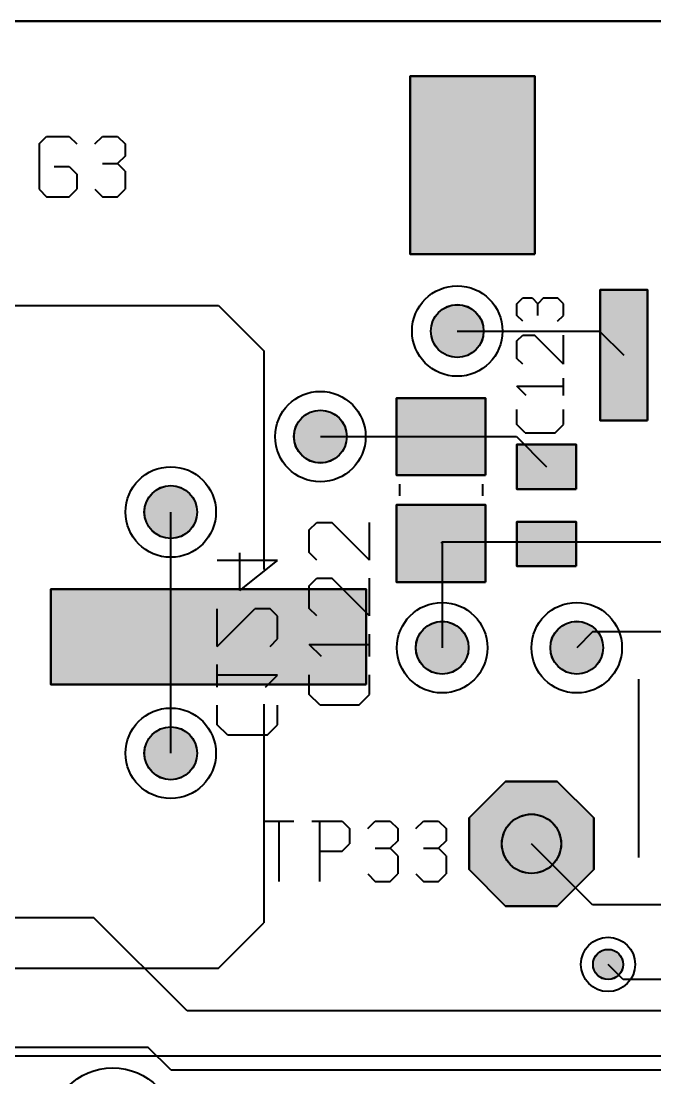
# Model space of a CAD drawing. Header units: millimetres. Extents: x 2 to 69.5, y 2.4 to 50.4.
# Drawn here: x 25.32 to 36, y 32.64 to 50.44 of the extents above; entities that cross this region are included whole.
import ezdxf

# ---------------------------------------------------------------- set-up
doc = ezdxf.new("R2010")
doc.units = ezdxf.units.MM
for name, color, linetype in [('bottom_copper', 7, 'Continuous'), ('bottom_silk', 7, 'Continuous'), ('drill_plated', 7, 'Continuous'), ('outline', 7, 'Continuous'), ('top_copper', 7, 'Continuous'), ('top_silk', 7, 'Continuous')]:
    doc.layers.add(name, color=color, linetype=linetype)

msp = doc.modelspace()

# ---------------------------------------------------------------- hatches: boundary and pattern name
at = {"layer": 'bottom_copper', "lineweight": 40}
for points in [[(33.107, 45.135), (33.082, 45.052), (33.041, 44.975), (32.985, 44.908), (32.918, 44.853), (32.841, 44.811), (32.758, 44.786), (32.671, 44.778), (32.584, 44.786), (32.501, 44.811), (32.424, 44.853), (32.357, 44.908), (32.301, 44.975), (32.26, 45.052), (32.235, 45.135), (32.227, 45.222), (32.235, 45.309), (32.26, 45.392), (32.301, 45.469), (32.357, 45.536), (32.424, 45.592), (32.501, 45.633), (32.584, 45.658), (32.671, 45.667), (32.758, 45.658), (32.841, 45.633), (32.918, 45.592), (32.985, 45.536), (33.041, 45.469), (33.082, 45.392), (33.107, 45.309), (33.115, 45.222), (33.107, 45.135)], [(30.801, 43.357), (30.776, 43.274), (30.735, 43.197), (30.679, 43.13), (30.612, 43.075), (30.535, 43.033), (30.452, 43.008), (30.365, 43), (30.278, 43.008), (30.195, 43.033), (30.118, 43.075), (30.051, 43.13), (29.995, 43.197), (29.954, 43.274), (29.929, 43.357), (29.921, 43.444), (29.929, 43.531), (29.954, 43.614), (29.995, 43.691), (30.051, 43.758), (30.118, 43.814), (30.195, 43.855), (30.278, 43.88), (30.365, 43.889), (30.452, 43.88), (30.535, 43.855), (30.612, 43.814), (30.679, 43.758), (30.735, 43.691), (30.776, 43.614), (30.801, 43.531), (30.809, 43.444), (30.801, 43.357)], [(28.281, 42.087), (28.256, 42.004), (28.215, 41.927), (28.159, 41.86), (28.092, 41.804), (28.015, 41.763), (27.932, 41.738), (27.845, 41.729), (27.758, 41.738), (27.675, 41.763), (27.598, 41.804), (27.531, 41.86), (27.475, 41.927), (27.434, 42.004), (27.409, 42.087), (27.401, 42.174), (27.409, 42.261), (27.434, 42.344), (27.475, 42.421), (27.531, 42.488), (27.598, 42.543), (27.675, 42.585), (27.758, 42.61), (27.845, 42.618), (27.932, 42.61), (28.015, 42.585), (28.092, 42.543), (28.159, 42.488), (28.215, 42.421), (28.256, 42.344), (28.281, 42.261), (28.29, 42.174), (28.281, 42.087)], [(31.136, 39.269), (25.828, 39.269), (25.828, 40.877), (31.136, 40.877), (31.136, 39.269)], [(32.853, 39.801), (32.828, 39.718), (32.787, 39.641), (32.731, 39.574), (32.664, 39.519), (32.587, 39.477), (32.504, 39.452), (32.417, 39.444), (32.33, 39.452), (32.247, 39.477), (32.17, 39.519), (32.103, 39.574), (32.047, 39.641), (32.006, 39.718), (31.981, 39.801), (31.973, 39.888), (31.981, 39.975), (32.006, 40.058), (32.047, 40.135), (32.103, 40.202), (32.17, 40.258), (32.247, 40.299), (32.33, 40.324), (32.417, 40.333), (32.504, 40.324), (32.587, 40.299), (32.664, 40.258), (32.731, 40.202), (32.787, 40.135), (32.828, 40.058), (32.853, 39.975), (32.861, 39.888), (32.853, 39.801)], [(35.119, 39.801), (35.094, 39.718), (35.053, 39.641), (34.997, 39.574), (34.93, 39.519), (34.853, 39.477), (34.77, 39.452), (34.683, 39.444), (34.596, 39.452), (34.513, 39.477), (34.436, 39.519), (34.369, 39.574), (34.313, 39.641), (34.272, 39.718), (34.247, 39.801), (34.239, 39.888), (34.247, 39.975), (34.272, 40.058), (34.313, 40.135), (34.369, 40.202), (34.436, 40.258), (34.513, 40.299), (34.596, 40.324), (34.683, 40.333), (34.77, 40.324), (34.853, 40.299), (34.93, 40.258), (34.997, 40.202), (35.053, 40.135), (35.094, 40.058), (35.119, 39.975), (35.127, 39.888), (35.119, 39.801)], [(28.281, 38.023), (28.256, 37.94), (28.215, 37.863), (28.159, 37.796), (28.092, 37.74), (28.015, 37.699), (27.932, 37.674), (27.845, 37.665), (27.758, 37.674), (27.675, 37.699), (27.598, 37.74), (27.531, 37.796), (27.475, 37.863), (27.434, 37.94), (27.409, 38.023), (27.401, 38.11), (27.409, 38.197), (27.434, 38.28), (27.475, 38.357), (27.531, 38.424), (27.598, 38.479), (27.675, 38.521), (27.758, 38.546), (27.845, 38.554), (27.932, 38.546), (28.015, 38.521), (28.092, 38.479), (28.159, 38.424), (28.215, 38.357), (28.256, 38.28), (28.281, 38.197), (28.29, 38.11), (28.281, 38.023)], [(34.971, 36.151), (34.356, 35.536), (33.486, 35.536), (32.871, 36.151), (32.871, 37.021), (33.486, 37.636), (34.356, 37.636), (34.971, 37.021), (34.971, 36.151)], [(34.411, 36.488), (34.383, 36.395), (34.337, 36.308), (34.275, 36.232), (34.199, 36.17), (34.112, 36.124), (34.019, 36.096), (33.921, 36.086), (33.823, 36.096), (33.73, 36.124), (33.643, 36.17), (33.567, 36.232), (33.505, 36.308), (33.459, 36.395), (33.431, 36.488), (33.421, 36.586), (33.431, 36.683), (33.459, 36.777), (33.505, 36.864), (33.567, 36.939), (33.643, 37.002), (33.73, 37.048), (33.823, 37.076), (33.921, 37.086), (34.019, 37.076), (34.112, 37.048), (34.199, 37.002), (34.275, 36.939), (34.337, 36.864), (34.383, 36.777), (34.411, 36.683), (34.421, 36.586), (34.411, 36.488)], [(35.46, 34.505), (35.446, 34.457), (35.422, 34.413), (35.391, 34.374), (35.352, 34.343), (35.308, 34.319), (35.261, 34.305), (35.211, 34.3), (35.161, 34.305), (35.114, 34.319), (35.07, 34.343), (35.031, 34.374), (35, 34.413), (34.976, 34.457), (34.962, 34.505), (34.957, 34.554), (34.962, 34.604), (34.976, 34.651), (35, 34.695), (35.031, 34.734), (35.07, 34.765), (35.114, 34.789), (35.161, 34.803), (35.211, 34.808), (35.261, 34.803), (35.308, 34.789), (35.352, 34.765), (35.391, 34.734), (35.422, 34.695), (35.446, 34.651), (35.46, 34.604), (35.465, 34.554), (35.46, 34.505)]]:
    msp.add_hatch(color=7, dxfattribs=at).paths.add_polyline_path(points, flags=0)
at = {"layer": 'drill_plated', "lineweight": 40}
for points in [[(33.107, 45.135), (33.082, 45.052), (33.041, 44.975), (32.985, 44.908), (32.918, 44.853), (32.841, 44.811), (32.758, 44.786), (32.671, 44.778), (32.584, 44.786), (32.501, 44.811), (32.424, 44.853), (32.357, 44.908), (32.301, 44.975), (32.26, 45.052), (32.235, 45.135), (32.227, 45.222), (32.235, 45.309), (32.26, 45.392), (32.301, 45.469), (32.357, 45.536), (32.424, 45.592), (32.501, 45.633), (32.584, 45.658), (32.671, 45.667), (32.758, 45.658), (32.841, 45.633), (32.918, 45.592), (32.985, 45.536), (33.041, 45.469), (33.082, 45.392), (33.107, 45.309), (33.115, 45.222), (33.107, 45.135)], [(30.801, 43.357), (30.776, 43.274), (30.735, 43.197), (30.679, 43.13), (30.612, 43.075), (30.535, 43.033), (30.452, 43.008), (30.365, 43), (30.278, 43.008), (30.195, 43.033), (30.118, 43.075), (30.051, 43.13), (29.995, 43.197), (29.954, 43.274), (29.929, 43.357), (29.921, 43.444), (29.929, 43.531), (29.954, 43.614), (29.995, 43.691), (30.051, 43.758), (30.118, 43.814), (30.195, 43.855), (30.278, 43.88), (30.365, 43.889), (30.452, 43.88), (30.535, 43.855), (30.612, 43.814), (30.679, 43.758), (30.735, 43.691), (30.776, 43.614), (30.801, 43.531), (30.809, 43.444), (30.801, 43.357)], [(28.281, 42.087), (28.256, 42.004), (28.215, 41.927), (28.159, 41.86), (28.092, 41.804), (28.015, 41.763), (27.932, 41.738), (27.845, 41.729), (27.758, 41.738), (27.675, 41.763), (27.598, 41.804), (27.531, 41.86), (27.475, 41.927), (27.434, 42.004), (27.409, 42.087), (27.401, 42.174), (27.409, 42.261), (27.434, 42.344), (27.475, 42.421), (27.531, 42.488), (27.598, 42.543), (27.675, 42.585), (27.758, 42.61), (27.845, 42.618), (27.932, 42.61), (28.015, 42.585), (28.092, 42.543), (28.159, 42.488), (28.215, 42.421), (28.256, 42.344), (28.281, 42.261), (28.29, 42.174), (28.281, 42.087)], [(32.853, 39.801), (32.828, 39.718), (32.787, 39.641), (32.731, 39.574), (32.664, 39.519), (32.587, 39.477), (32.504, 39.452), (32.417, 39.444), (32.33, 39.452), (32.247, 39.477), (32.17, 39.519), (32.103, 39.574), (32.047, 39.641), (32.006, 39.718), (31.981, 39.801), (31.973, 39.888), (31.981, 39.975), (32.006, 40.058), (32.047, 40.135), (32.103, 40.202), (32.17, 40.258), (32.247, 40.299), (32.33, 40.324), (32.417, 40.333), (32.504, 40.324), (32.587, 40.299), (32.664, 40.258), (32.731, 40.202), (32.787, 40.135), (32.828, 40.058), (32.853, 39.975), (32.861, 39.888), (32.853, 39.801)], [(35.119, 39.801), (35.094, 39.718), (35.053, 39.641), (34.997, 39.574), (34.93, 39.519), (34.853, 39.477), (34.77, 39.452), (34.683, 39.444), (34.596, 39.452), (34.513, 39.477), (34.436, 39.519), (34.369, 39.574), (34.313, 39.641), (34.272, 39.718), (34.247, 39.801), (34.239, 39.888), (34.247, 39.975), (34.272, 40.058), (34.313, 40.135), (34.369, 40.202), (34.436, 40.258), (34.513, 40.299), (34.596, 40.324), (34.683, 40.333), (34.77, 40.324), (34.853, 40.299), (34.93, 40.258), (34.997, 40.202), (35.053, 40.135), (35.094, 40.058), (35.119, 39.975), (35.127, 39.888), (35.119, 39.801)], [(28.281, 38.023), (28.256, 37.94), (28.215, 37.863), (28.159, 37.796), (28.092, 37.74), (28.015, 37.699), (27.932, 37.674), (27.845, 37.665), (27.758, 37.674), (27.675, 37.699), (27.598, 37.74), (27.531, 37.796), (27.475, 37.863), (27.434, 37.94), (27.409, 38.023), (27.401, 38.11), (27.409, 38.197), (27.434, 38.28), (27.475, 38.357), (27.531, 38.424), (27.598, 38.479), (27.675, 38.521), (27.758, 38.546), (27.845, 38.554), (27.932, 38.546), (28.015, 38.521), (28.092, 38.479), (28.159, 38.424), (28.215, 38.357), (28.256, 38.28), (28.281, 38.197), (28.29, 38.11), (28.281, 38.023)], [(34.411, 36.488), (34.383, 36.395), (34.337, 36.308), (34.275, 36.232), (34.199, 36.17), (34.112, 36.124), (34.019, 36.096), (33.921, 36.086), (33.823, 36.096), (33.73, 36.124), (33.643, 36.17), (33.567, 36.232), (33.505, 36.308), (33.459, 36.395), (33.431, 36.488), (33.421, 36.586), (33.431, 36.683), (33.459, 36.777), (33.505, 36.864), (33.567, 36.939), (33.643, 37.002), (33.73, 37.048), (33.823, 37.076), (33.921, 37.086), (34.019, 37.076), (34.112, 37.048), (34.199, 37.002), (34.275, 36.939), (34.337, 36.864), (34.383, 36.777), (34.411, 36.683), (34.421, 36.586), (34.411, 36.488)], [(35.46, 34.505), (35.446, 34.457), (35.422, 34.413), (35.391, 34.374), (35.352, 34.343), (35.308, 34.319), (35.261, 34.305), (35.211, 34.3), (35.161, 34.305), (35.114, 34.319), (35.07, 34.343), (35.031, 34.374), (35, 34.413), (34.976, 34.457), (34.962, 34.505), (34.957, 34.554), (34.962, 34.604), (34.976, 34.651), (35, 34.695), (35.031, 34.734), (35.07, 34.765), (35.114, 34.789), (35.161, 34.803), (35.211, 34.808), (35.261, 34.803), (35.308, 34.789), (35.352, 34.765), (35.391, 34.734), (35.422, 34.695), (35.446, 34.651), (35.46, 34.604), (35.465, 34.554), (35.46, 34.505)]]:
    msp.add_hatch(color=7, dxfattribs=at).paths.add_polyline_path(points, flags=0)
at = {"layer": 'top_copper', "lineweight": 40}
for points in [[(33.975, 46.516), (31.875, 46.516), (31.875, 49.516), (33.975, 49.516), (33.975, 46.516)], [(35.875, 43.716), (35.075, 43.716), (35.075, 45.916), (35.875, 45.916), (35.875, 43.716)], [(33.107, 45.135), (33.082, 45.052), (33.041, 44.975), (32.985, 44.908), (32.918, 44.853), (32.841, 44.811), (32.758, 44.786), (32.671, 44.778), (32.584, 44.786), (32.501, 44.811), (32.424, 44.853), (32.357, 44.908), (32.301, 44.975), (32.26, 45.052), (32.235, 45.135), (32.227, 45.222), (32.235, 45.309), (32.26, 45.392), (32.301, 45.469), (32.357, 45.536), (32.424, 45.592), (32.501, 45.633), (32.584, 45.658), (32.671, 45.667), (32.758, 45.658), (32.841, 45.633), (32.918, 45.592), (32.985, 45.536), (33.041, 45.469), (33.082, 45.392), (33.107, 45.309), (33.115, 45.222), (33.107, 45.135)], [(33.147, 42.794), (31.647, 42.794), (31.647, 44.094), (33.147, 44.094), (33.147, 42.794)], [(30.801, 43.357), (30.776, 43.274), (30.735, 43.197), (30.679, 43.13), (30.612, 43.075), (30.535, 43.033), (30.452, 43.008), (30.365, 43), (30.278, 43.008), (30.195, 43.033), (30.118, 43.075), (30.051, 43.13), (29.995, 43.197), (29.954, 43.274), (29.929, 43.357), (29.921, 43.444), (29.929, 43.531), (29.954, 43.614), (29.995, 43.691), (30.051, 43.758), (30.118, 43.814), (30.195, 43.855), (30.278, 43.88), (30.365, 43.889), (30.452, 43.88), (30.535, 43.855), (30.612, 43.814), (30.679, 43.758), (30.735, 43.691), (30.776, 43.614), (30.801, 43.531), (30.809, 43.444), (30.801, 43.357)], [(34.675, 42.561), (33.675, 42.561), (33.675, 43.311), (34.675, 43.311), (34.675, 42.561)], [(28.281, 42.087), (28.256, 42.004), (28.215, 41.927), (28.159, 41.86), (28.092, 41.804), (28.015, 41.763), (27.932, 41.738), (27.845, 41.729), (27.758, 41.738), (27.675, 41.763), (27.598, 41.804), (27.531, 41.86), (27.475, 41.927), (27.434, 42.004), (27.409, 42.087), (27.401, 42.174), (27.409, 42.261), (27.434, 42.344), (27.475, 42.421), (27.531, 42.488), (27.598, 42.543), (27.675, 42.585), (27.758, 42.61), (27.845, 42.618), (27.932, 42.61), (28.015, 42.585), (28.092, 42.543), (28.159, 42.488), (28.215, 42.421), (28.256, 42.344), (28.281, 42.261), (28.29, 42.174), (28.281, 42.087)], [(33.147, 40.994), (31.647, 40.994), (31.647, 42.294), (33.147, 42.294), (33.147, 40.994)], [(34.675, 41.261), (33.675, 41.261), (33.675, 42.011), (34.675, 42.011), (34.675, 41.261)], [(32.853, 39.801), (32.828, 39.718), (32.787, 39.641), (32.731, 39.574), (32.664, 39.519), (32.587, 39.477), (32.504, 39.452), (32.417, 39.444), (32.33, 39.452), (32.247, 39.477), (32.17, 39.519), (32.103, 39.574), (32.047, 39.641), (32.006, 39.718), (31.981, 39.801), (31.973, 39.888), (31.981, 39.975), (32.006, 40.058), (32.047, 40.135), (32.103, 40.202), (32.17, 40.258), (32.247, 40.299), (32.33, 40.324), (32.417, 40.333), (32.504, 40.324), (32.587, 40.299), (32.664, 40.258), (32.731, 40.202), (32.787, 40.135), (32.828, 40.058), (32.853, 39.975), (32.861, 39.888), (32.853, 39.801)], [(35.119, 39.801), (35.094, 39.718), (35.053, 39.641), (34.997, 39.574), (34.93, 39.519), (34.853, 39.477), (34.77, 39.452), (34.683, 39.444), (34.596, 39.452), (34.513, 39.477), (34.436, 39.519), (34.369, 39.574), (34.313, 39.641), (34.272, 39.718), (34.247, 39.801), (34.239, 39.888), (34.247, 39.975), (34.272, 40.058), (34.313, 40.135), (34.369, 40.202), (34.436, 40.258), (34.513, 40.299), (34.596, 40.324), (34.683, 40.333), (34.77, 40.324), (34.853, 40.299), (34.93, 40.258), (34.997, 40.202), (35.053, 40.135), (35.094, 40.058), (35.119, 39.975), (35.127, 39.888), (35.119, 39.801)], [(28.281, 38.023), (28.256, 37.94), (28.215, 37.863), (28.159, 37.796), (28.092, 37.74), (28.015, 37.699), (27.932, 37.674), (27.845, 37.665), (27.758, 37.674), (27.675, 37.699), (27.598, 37.74), (27.531, 37.796), (27.475, 37.863), (27.434, 37.94), (27.409, 38.023), (27.401, 38.11), (27.409, 38.197), (27.434, 38.28), (27.475, 38.357), (27.531, 38.424), (27.598, 38.479), (27.675, 38.521), (27.758, 38.546), (27.845, 38.554), (27.932, 38.546), (28.015, 38.521), (28.092, 38.479), (28.159, 38.424), (28.215, 38.357), (28.256, 38.28), (28.281, 38.197), (28.29, 38.11), (28.281, 38.023)], [(34.971, 36.151), (34.356, 35.536), (33.486, 35.536), (32.871, 36.151), (32.871, 37.021), (33.486, 37.636), (34.356, 37.636), (34.971, 37.021), (34.971, 36.151)], [(34.411, 36.488), (34.383, 36.395), (34.337, 36.308), (34.275, 36.232), (34.199, 36.17), (34.112, 36.124), (34.019, 36.096), (33.921, 36.086), (33.823, 36.096), (33.73, 36.124), (33.643, 36.17), (33.567, 36.232), (33.505, 36.308), (33.459, 36.395), (33.431, 36.488), (33.421, 36.586), (33.431, 36.683), (33.459, 36.777), (33.505, 36.864), (33.567, 36.939), (33.643, 37.002), (33.73, 37.048), (33.823, 37.076), (33.921, 37.086), (34.019, 37.076), (34.112, 37.048), (34.199, 37.002), (34.275, 36.939), (34.337, 36.864), (34.383, 36.777), (34.411, 36.683), (34.421, 36.586), (34.411, 36.488)], [(35.46, 34.505), (35.446, 34.457), (35.422, 34.413), (35.391, 34.374), (35.352, 34.343), (35.308, 34.319), (35.261, 34.305), (35.211, 34.3), (35.161, 34.305), (35.114, 34.319), (35.07, 34.343), (35.031, 34.374), (35, 34.413), (34.976, 34.457), (34.962, 34.505), (34.957, 34.554), (34.962, 34.604), (34.976, 34.651), (35, 34.695), (35.031, 34.734), (35.07, 34.765), (35.114, 34.789), (35.161, 34.803), (35.211, 34.808), (35.261, 34.803), (35.308, 34.789), (35.352, 34.765), (35.391, 34.734), (35.422, 34.695), (35.446, 34.651), (35.46, 34.604), (35.465, 34.554), (35.46, 34.505)]]:
    msp.add_hatch(color=7, dxfattribs=at).paths.add_polyline_path(points, flags=0)

# ---------------------------------------------------------------- linework, layer by layer
at = {"layer": 'bottom_copper', "color": 7, "lineweight": 40}
for p, q in [((27.845, 38.11), (27.845, 42.174)), ((25.828, 40.877), (25.828, 39.269)), ((31.136, 40.877), (25.828, 40.877)), ((31.136, 39.269), (31.136, 40.877)), ((25.828, 39.269), (31.136, 39.269)), ((33.486, 37.636), (32.871, 37.021)), ((34.356, 37.636), (33.486, 37.636)), ((34.971, 37.021), (34.356, 37.636)), ((32.871, 37.021), (32.871, 36.151)), ((34.971, 36.151), (34.971, 37.021)), ((32.871, 36.151), (33.486, 35.536)), ((34.356, 35.536), (34.971, 36.151)), ((33.486, 35.536), (34.356, 35.536))]:
    msp.add_line(p, q, dxfattribs=at)
for points in [[(33.107, 45.135), (33.082, 45.052), (33.041, 44.975), (32.985, 44.908), (32.918, 44.853), (32.841, 44.811), (32.758, 44.786), (32.671, 44.778), (32.584, 44.786), (32.501, 44.811), (32.424, 44.853), (32.357, 44.908), (32.301, 44.975), (32.26, 45.052), (32.235, 45.135), (32.227, 45.222), (32.235, 45.309), (32.26, 45.392), (32.301, 45.469), (32.357, 45.536), (32.424, 45.592), (32.501, 45.633), (32.584, 45.658), (32.671, 45.667), (32.758, 45.658), (32.841, 45.633), (32.918, 45.592), (32.985, 45.536), (33.041, 45.469), (33.082, 45.392), (33.107, 45.309), (33.115, 45.222), (33.107, 45.135)], [(30.801, 43.357), (30.776, 43.274), (30.735, 43.197), (30.679, 43.13), (30.612, 43.075), (30.535, 43.033), (30.452, 43.008), (30.365, 43), (30.278, 43.008), (30.195, 43.033), (30.118, 43.075), (30.051, 43.13), (29.995, 43.197), (29.954, 43.274), (29.929, 43.357), (29.921, 43.444), (29.929, 43.531), (29.954, 43.614), (29.995, 43.691), (30.051, 43.758), (30.118, 43.814), (30.195, 43.855), (30.278, 43.88), (30.365, 43.889), (30.452, 43.88), (30.535, 43.855), (30.612, 43.814), (30.679, 43.758), (30.735, 43.691), (30.776, 43.614), (30.801, 43.531), (30.809, 43.444), (30.801, 43.357)], [(28.281, 42.087), (28.256, 42.004), (28.215, 41.927), (28.159, 41.86), (28.092, 41.804), (28.015, 41.763), (27.932, 41.738), (27.845, 41.729), (27.758, 41.738), (27.675, 41.763), (27.598, 41.804), (27.531, 41.86), (27.475, 41.927), (27.434, 42.004), (27.409, 42.087), (27.401, 42.174), (27.409, 42.261), (27.434, 42.344), (27.475, 42.421), (27.531, 42.488), (27.598, 42.543), (27.675, 42.585), (27.758, 42.61), (27.845, 42.618), (27.932, 42.61), (28.015, 42.585), (28.092, 42.543), (28.159, 42.488), (28.215, 42.421), (28.256, 42.344), (28.281, 42.261), (28.29, 42.174), (28.281, 42.087)], [(31.136, 39.269), (25.828, 39.269), (25.828, 40.877), (31.136, 40.877), (31.136, 39.269)], [(32.853, 39.801), (32.828, 39.718), (32.787, 39.641), (32.731, 39.574), (32.664, 39.519), (32.587, 39.477), (32.504, 39.452), (32.417, 39.444), (32.33, 39.452), (32.247, 39.477), (32.17, 39.519), (32.103, 39.574), (32.047, 39.641), (32.006, 39.718), (31.981, 39.801), (31.973, 39.888), (31.981, 39.975), (32.006, 40.058), (32.047, 40.135), (32.103, 40.202), (32.17, 40.258), (32.247, 40.299), (32.33, 40.324), (32.417, 40.333), (32.504, 40.324), (32.587, 40.299), (32.664, 40.258), (32.731, 40.202), (32.787, 40.135), (32.828, 40.058), (32.853, 39.975), (32.861, 39.888), (32.853, 39.801)], [(35.119, 39.801), (35.094, 39.718), (35.053, 39.641), (34.997, 39.574), (34.93, 39.519), (34.853, 39.477), (34.77, 39.452), (34.683, 39.444), (34.596, 39.452), (34.513, 39.477), (34.436, 39.519), (34.369, 39.574), (34.313, 39.641), (34.272, 39.718), (34.247, 39.801), (34.239, 39.888), (34.247, 39.975), (34.272, 40.058), (34.313, 40.135), (34.369, 40.202), (34.436, 40.258), (34.513, 40.299), (34.596, 40.324), (34.683, 40.333), (34.77, 40.324), (34.853, 40.299), (34.93, 40.258), (34.997, 40.202), (35.053, 40.135), (35.094, 40.058), (35.119, 39.975), (35.127, 39.888), (35.119, 39.801)], [(28.281, 38.023), (28.256, 37.94), (28.215, 37.863), (28.159, 37.796), (28.092, 37.74), (28.015, 37.699), (27.932, 37.674), (27.845, 37.665), (27.758, 37.674), (27.675, 37.699), (27.598, 37.74), (27.531, 37.796), (27.475, 37.863), (27.434, 37.94), (27.409, 38.023), (27.401, 38.11), (27.409, 38.197), (27.434, 38.28), (27.475, 38.357), (27.531, 38.424), (27.598, 38.479), (27.675, 38.521), (27.758, 38.546), (27.845, 38.554), (27.932, 38.546), (28.015, 38.521), (28.092, 38.479), (28.159, 38.424), (28.215, 38.357), (28.256, 38.28), (28.281, 38.197), (28.29, 38.11), (28.281, 38.023)], [(34.971, 36.151), (34.356, 35.536), (33.486, 35.536), (32.871, 36.151), (32.871, 37.021), (33.486, 37.636), (34.356, 37.636), (34.971, 37.021), (34.971, 36.151)], [(34.411, 36.488), (34.383, 36.395), (34.337, 36.308), (34.275, 36.232), (34.199, 36.17), (34.112, 36.124), (34.019, 36.096), (33.921, 36.086), (33.823, 36.096), (33.73, 36.124), (33.643, 36.17), (33.567, 36.232), (33.505, 36.308), (33.459, 36.395), (33.431, 36.488), (33.421, 36.586), (33.431, 36.683), (33.459, 36.777), (33.505, 36.864), (33.567, 36.939), (33.643, 37.002), (33.73, 37.048), (33.823, 37.076), (33.921, 37.086), (34.019, 37.076), (34.112, 37.048), (34.199, 37.002), (34.275, 36.939), (34.337, 36.864), (34.383, 36.777), (34.411, 36.683), (34.421, 36.586), (34.411, 36.488)], [(35.46, 34.505), (35.446, 34.457), (35.422, 34.413), (35.391, 34.374), (35.352, 34.343), (35.308, 34.319), (35.261, 34.305), (35.211, 34.3), (35.161, 34.305), (35.114, 34.319), (35.07, 34.343), (35.031, 34.374), (35, 34.413), (34.976, 34.457), (34.962, 34.505), (34.957, 34.554), (34.962, 34.604), (34.976, 34.651), (35, 34.695), (35.031, 34.734), (35.07, 34.765), (35.114, 34.789), (35.161, 34.803), (35.211, 34.808), (35.261, 34.803), (35.308, 34.789), (35.352, 34.765), (35.391, 34.734), (35.422, 34.695), (35.446, 34.651), (35.46, 34.604), (35.465, 34.554), (35.46, 34.505)]]:
    msp.add_lwpolyline(points, close=True, dxfattribs=at)
for centre, major_axis in [((32.671, 45.222), (0.762, 0)), ((32.671, 45.222), (0.444, 0)), ((30.365, 43.444), (0.762, 0)), ((30.365, 43.444), (0.445, 0)), ((27.845, 42.174), (0.762, 0)), ((27.845, 42.174), (0.445, 0)), ((32.417, 39.888), (0.762, 0)), ((34.683, 39.888), (0.762, 0)), ((32.417, 39.888), (0.444, 0)), ((34.683, 39.888), (0.444, 0)), ((27.845, 38.11), (0.762, 0)), ((27.845, 38.11), (0.445, 0)), ((33.921, 36.586), (0.5, 0)), ((35.211, 34.554), (0.457, 0)), ((35.211, 34.554), (0.254, 0)), ((26.868, 31.743), (1.067, 0))]:
    msp.add_ellipse(centre, major_axis=major_axis, ratio=1, dxfattribs=at)
at = {"layer": 'bottom_silk', "color": 7, "lineweight": 40}
for p, q in [((69.507, 50.442), (2.007, 50.442)), ((18.252, 45.653), (28.651, 45.653)), ((28.651, 45.653), (29.413, 44.891)), ((29.413, 44.891), (29.413, 41.207)), ((29.01, 40.851), (29.01, 41.486)), ((29.645, 41.359), (28.629, 41.359)), ((29.01, 40.851), (29.645, 41.359)), ((28.629, 39.911), (29.264, 40.546)), ((28.629, 39.911), (28.629, 40.546)), ((29.518, 40.546), (29.264, 40.546)), ((29.645, 40.419), (29.518, 40.546)), ((29.645, 40.038), (29.645, 40.419)), ((29.518, 39.911), (29.645, 40.038)), ((28.629, 39.225), (28.629, 39.606)), ((29.645, 39.428), (28.629, 39.428)), ((29.442, 39.225), (29.645, 39.428)), ((28.629, 38.59), (28.629, 38.92)), ((29.413, 38.939), (29.413, 35.255)), ((29.645, 38.59), (29.645, 38.92)), ((28.807, 38.413), (28.629, 38.59)), ((29.467, 38.413), (29.645, 38.59)), ((29.467, 38.413), (28.807, 38.413)), ((28.651, 34.493), (29.413, 35.255)), ((18.252, 34.493), (28.651, 34.493))]:
    msp.add_line(p, q, dxfattribs=at)
at = {"layer": 'drill_plated', "color": 7, "lineweight": 40}
for points in [[(33.107, 45.135), (33.082, 45.052), (33.041, 44.975), (32.985, 44.908), (32.918, 44.853), (32.841, 44.811), (32.758, 44.786), (32.671, 44.778), (32.584, 44.786), (32.501, 44.811), (32.424, 44.853), (32.357, 44.908), (32.301, 44.975), (32.26, 45.052), (32.235, 45.135), (32.227, 45.222), (32.235, 45.309), (32.26, 45.392), (32.301, 45.469), (32.357, 45.536), (32.424, 45.592), (32.501, 45.633), (32.584, 45.658), (32.671, 45.667), (32.758, 45.658), (32.841, 45.633), (32.918, 45.592), (32.985, 45.536), (33.041, 45.469), (33.082, 45.392), (33.107, 45.309), (33.115, 45.222), (33.107, 45.135)], [(30.801, 43.357), (30.776, 43.274), (30.735, 43.197), (30.679, 43.13), (30.612, 43.075), (30.535, 43.033), (30.452, 43.008), (30.365, 43), (30.278, 43.008), (30.195, 43.033), (30.118, 43.075), (30.051, 43.13), (29.995, 43.197), (29.954, 43.274), (29.929, 43.357), (29.921, 43.444), (29.929, 43.531), (29.954, 43.614), (29.995, 43.691), (30.051, 43.758), (30.118, 43.814), (30.195, 43.855), (30.278, 43.88), (30.365, 43.889), (30.452, 43.88), (30.535, 43.855), (30.612, 43.814), (30.679, 43.758), (30.735, 43.691), (30.776, 43.614), (30.801, 43.531), (30.809, 43.444), (30.801, 43.357)], [(28.281, 42.087), (28.256, 42.004), (28.215, 41.927), (28.159, 41.86), (28.092, 41.804), (28.015, 41.763), (27.932, 41.738), (27.845, 41.729), (27.758, 41.738), (27.675, 41.763), (27.598, 41.804), (27.531, 41.86), (27.475, 41.927), (27.434, 42.004), (27.409, 42.087), (27.401, 42.174), (27.409, 42.261), (27.434, 42.344), (27.475, 42.421), (27.531, 42.488), (27.598, 42.543), (27.675, 42.585), (27.758, 42.61), (27.845, 42.618), (27.932, 42.61), (28.015, 42.585), (28.092, 42.543), (28.159, 42.488), (28.215, 42.421), (28.256, 42.344), (28.281, 42.261), (28.29, 42.174), (28.281, 42.087)], [(32.853, 39.801), (32.828, 39.718), (32.787, 39.641), (32.731, 39.574), (32.664, 39.519), (32.587, 39.477), (32.504, 39.452), (32.417, 39.444), (32.33, 39.452), (32.247, 39.477), (32.17, 39.519), (32.103, 39.574), (32.047, 39.641), (32.006, 39.718), (31.981, 39.801), (31.973, 39.888), (31.981, 39.975), (32.006, 40.058), (32.047, 40.135), (32.103, 40.202), (32.17, 40.258), (32.247, 40.299), (32.33, 40.324), (32.417, 40.333), (32.504, 40.324), (32.587, 40.299), (32.664, 40.258), (32.731, 40.202), (32.787, 40.135), (32.828, 40.058), (32.853, 39.975), (32.861, 39.888), (32.853, 39.801)], [(35.119, 39.801), (35.094, 39.718), (35.053, 39.641), (34.997, 39.574), (34.93, 39.519), (34.853, 39.477), (34.77, 39.452), (34.683, 39.444), (34.596, 39.452), (34.513, 39.477), (34.436, 39.519), (34.369, 39.574), (34.313, 39.641), (34.272, 39.718), (34.247, 39.801), (34.239, 39.888), (34.247, 39.975), (34.272, 40.058), (34.313, 40.135), (34.369, 40.202), (34.436, 40.258), (34.513, 40.299), (34.596, 40.324), (34.683, 40.333), (34.77, 40.324), (34.853, 40.299), (34.93, 40.258), (34.997, 40.202), (35.053, 40.135), (35.094, 40.058), (35.119, 39.975), (35.127, 39.888), (35.119, 39.801)], [(28.281, 38.023), (28.256, 37.94), (28.215, 37.863), (28.159, 37.796), (28.092, 37.74), (28.015, 37.699), (27.932, 37.674), (27.845, 37.665), (27.758, 37.674), (27.675, 37.699), (27.598, 37.74), (27.531, 37.796), (27.475, 37.863), (27.434, 37.94), (27.409, 38.023), (27.401, 38.11), (27.409, 38.197), (27.434, 38.28), (27.475, 38.357), (27.531, 38.424), (27.598, 38.479), (27.675, 38.521), (27.758, 38.546), (27.845, 38.554), (27.932, 38.546), (28.015, 38.521), (28.092, 38.479), (28.159, 38.424), (28.215, 38.357), (28.256, 38.28), (28.281, 38.197), (28.29, 38.11), (28.281, 38.023)], [(34.411, 36.488), (34.383, 36.395), (34.337, 36.308), (34.275, 36.232), (34.199, 36.17), (34.112, 36.124), (34.019, 36.096), (33.921, 36.086), (33.823, 36.096), (33.73, 36.124), (33.643, 36.17), (33.567, 36.232), (33.505, 36.308), (33.459, 36.395), (33.431, 36.488), (33.421, 36.586), (33.431, 36.683), (33.459, 36.777), (33.505, 36.864), (33.567, 36.939), (33.643, 37.002), (33.73, 37.048), (33.823, 37.076), (33.921, 37.086), (34.019, 37.076), (34.112, 37.048), (34.199, 37.002), (34.275, 36.939), (34.337, 36.864), (34.383, 36.777), (34.411, 36.683), (34.421, 36.586), (34.411, 36.488)], [(35.46, 34.505), (35.446, 34.457), (35.422, 34.413), (35.391, 34.374), (35.352, 34.343), (35.308, 34.319), (35.261, 34.305), (35.211, 34.3), (35.161, 34.305), (35.114, 34.319), (35.07, 34.343), (35.031, 34.374), (35, 34.413), (34.976, 34.457), (34.962, 34.505), (34.957, 34.554), (34.962, 34.604), (34.976, 34.651), (35, 34.695), (35.031, 34.734), (35.07, 34.765), (35.114, 34.789), (35.161, 34.803), (35.211, 34.808), (35.261, 34.803), (35.308, 34.789), (35.352, 34.765), (35.391, 34.734), (35.422, 34.695), (35.446, 34.651), (35.46, 34.604), (35.465, 34.554), (35.46, 34.505)]]:
    msp.add_lwpolyline(points, close=True, dxfattribs=at)
for centre, major_axis in [((32.671, 45.222), (0.444, 0)), ((30.365, 43.444), (0.445, 0)), ((27.845, 42.174), (0.445, 0)), ((32.417, 39.888), (0.444, 0)), ((34.683, 39.888), (0.444, 0)), ((27.845, 38.11), (0.445, 0)), ((33.921, 36.586), (0.5, 0)), ((35.211, 34.554), (0.254, 0))]:
    msp.add_ellipse(centre, major_axis=major_axis, ratio=1, dxfattribs=at)
at = {"layer": 'outline', "color": 7, "lineweight": 40}
msp.add_line((69.507, 50.442), (2.007, 50.442), dxfattribs=at)
at = {"layer": 'top_copper', "color": 7, "lineweight": 40}
for p, q in [((33.975, 49.516), (31.875, 49.516)), ((31.875, 49.516), (31.875, 46.516)), ((33.975, 46.516), (33.975, 49.516)), ((31.875, 46.516), (33.975, 46.516)), ((35.875, 45.916), (35.075, 45.916)), ((35.075, 45.916), (35.075, 43.716)), ((35.875, 43.716), (35.875, 45.916)), ((32.671, 45.222), (35.069, 45.222)), ((35.069, 45.222), (35.475, 44.816)), ((31.647, 44.094), (31.647, 42.794)), ((33.147, 44.094), (31.647, 44.094)), ((33.147, 42.794), (33.147, 44.094)), ((35.075, 43.716), (35.875, 43.716)), ((30.365, 43.444), (33.667, 43.444)), ((33.667, 43.444), (34.175, 42.936)), ((33.675, 43.311), (33.675, 42.561)), ((34.675, 43.311), (33.675, 43.311)), ((34.675, 42.561), (34.675, 43.311)), ((31.647, 42.794), (33.147, 42.794)), ((33.675, 42.561), (34.675, 42.561)), ((31.647, 42.294), (31.647, 40.994)), ((33.147, 42.294), (31.647, 42.294)), ((33.147, 40.994), (33.147, 42.294)), ((33.675, 42.011), (33.675, 41.261)), ((34.675, 42.011), (33.675, 42.011)), ((34.675, 41.261), (34.675, 42.011)), ((32.419, 41.666), (32.397, 41.644)), ((35.699, 41.666), (32.419, 41.666)), ((32.419, 41.666), (32.419, 39.89)), ((36.207, 41.666), (35.699, 41.666)), ((33.675, 41.261), (34.675, 41.261)), ((31.647, 40.994), (33.147, 40.994)), ((34.951, 40.156), (34.683, 39.888)), ((36.273, 40.156), (34.951, 40.156)), ((32.419, 39.89), (32.417, 39.888)), ((33.486, 37.636), (32.871, 37.021)), ((34.356, 37.636), (33.486, 37.636)), ((34.971, 37.021), (34.356, 37.636)), ((32.871, 37.021), (32.871, 36.151)), ((34.971, 36.151), (34.971, 37.021)), ((34.951, 35.556), (33.921, 36.586)), ((32.871, 36.151), (33.486, 35.536)), ((34.356, 35.536), (34.971, 36.151)), ((33.486, 35.536), (34.356, 35.536)), ((36.273, 35.556), (34.951, 35.556)), ((19.717, 35.346), (26.545, 35.346)), ((28.121, 33.77), (26.545, 35.346)), ((35.465, 34.3), (35.211, 34.554)), ((36.989, 34.3), (35.465, 34.3)), ((37.773, 33.77), (28.121, 33.77)), ((27.464, 33.157), (18.066, 33.157)), ((27.845, 32.776), (27.464, 33.157)), ((27.845, 32.776), (40.799, 32.776))]:
    msp.add_line(p, q, dxfattribs=at)
for points in [[(33.975, 46.516), (31.875, 46.516), (31.875, 49.516), (33.975, 49.516), (33.975, 46.516)], [(35.875, 43.716), (35.075, 43.716), (35.075, 45.916), (35.875, 45.916), (35.875, 43.716)], [(33.107, 45.135), (33.082, 45.052), (33.041, 44.975), (32.985, 44.908), (32.918, 44.853), (32.841, 44.811), (32.758, 44.786), (32.671, 44.778), (32.584, 44.786), (32.501, 44.811), (32.424, 44.853), (32.357, 44.908), (32.301, 44.975), (32.26, 45.052), (32.235, 45.135), (32.227, 45.222), (32.235, 45.309), (32.26, 45.392), (32.301, 45.469), (32.357, 45.536), (32.424, 45.592), (32.501, 45.633), (32.584, 45.658), (32.671, 45.667), (32.758, 45.658), (32.841, 45.633), (32.918, 45.592), (32.985, 45.536), (33.041, 45.469), (33.082, 45.392), (33.107, 45.309), (33.115, 45.222), (33.107, 45.135)], [(33.147, 42.794), (31.647, 42.794), (31.647, 44.094), (33.147, 44.094), (33.147, 42.794)], [(30.801, 43.357), (30.776, 43.274), (30.735, 43.197), (30.679, 43.13), (30.612, 43.075), (30.535, 43.033), (30.452, 43.008), (30.365, 43), (30.278, 43.008), (30.195, 43.033), (30.118, 43.075), (30.051, 43.13), (29.995, 43.197), (29.954, 43.274), (29.929, 43.357), (29.921, 43.444), (29.929, 43.531), (29.954, 43.614), (29.995, 43.691), (30.051, 43.758), (30.118, 43.814), (30.195, 43.855), (30.278, 43.88), (30.365, 43.889), (30.452, 43.88), (30.535, 43.855), (30.612, 43.814), (30.679, 43.758), (30.735, 43.691), (30.776, 43.614), (30.801, 43.531), (30.809, 43.444), (30.801, 43.357)], [(34.675, 42.561), (33.675, 42.561), (33.675, 43.311), (34.675, 43.311), (34.675, 42.561)], [(28.281, 42.087), (28.256, 42.004), (28.215, 41.927), (28.159, 41.86), (28.092, 41.804), (28.015, 41.763), (27.932, 41.738), (27.845, 41.729), (27.758, 41.738), (27.675, 41.763), (27.598, 41.804), (27.531, 41.86), (27.475, 41.927), (27.434, 42.004), (27.409, 42.087), (27.401, 42.174), (27.409, 42.261), (27.434, 42.344), (27.475, 42.421), (27.531, 42.488), (27.598, 42.543), (27.675, 42.585), (27.758, 42.61), (27.845, 42.618), (27.932, 42.61), (28.015, 42.585), (28.092, 42.543), (28.159, 42.488), (28.215, 42.421), (28.256, 42.344), (28.281, 42.261), (28.29, 42.174), (28.281, 42.087)], [(33.147, 40.994), (31.647, 40.994), (31.647, 42.294), (33.147, 42.294), (33.147, 40.994)], [(34.675, 41.261), (33.675, 41.261), (33.675, 42.011), (34.675, 42.011), (34.675, 41.261)], [(32.853, 39.801), (32.828, 39.718), (32.787, 39.641), (32.731, 39.574), (32.664, 39.519), (32.587, 39.477), (32.504, 39.452), (32.417, 39.444), (32.33, 39.452), (32.247, 39.477), (32.17, 39.519), (32.103, 39.574), (32.047, 39.641), (32.006, 39.718), (31.981, 39.801), (31.973, 39.888), (31.981, 39.975), (32.006, 40.058), (32.047, 40.135), (32.103, 40.202), (32.17, 40.258), (32.247, 40.299), (32.33, 40.324), (32.417, 40.333), (32.504, 40.324), (32.587, 40.299), (32.664, 40.258), (32.731, 40.202), (32.787, 40.135), (32.828, 40.058), (32.853, 39.975), (32.861, 39.888), (32.853, 39.801)], [(35.119, 39.801), (35.094, 39.718), (35.053, 39.641), (34.997, 39.574), (34.93, 39.519), (34.853, 39.477), (34.77, 39.452), (34.683, 39.444), (34.596, 39.452), (34.513, 39.477), (34.436, 39.519), (34.369, 39.574), (34.313, 39.641), (34.272, 39.718), (34.247, 39.801), (34.239, 39.888), (34.247, 39.975), (34.272, 40.058), (34.313, 40.135), (34.369, 40.202), (34.436, 40.258), (34.513, 40.299), (34.596, 40.324), (34.683, 40.333), (34.77, 40.324), (34.853, 40.299), (34.93, 40.258), (34.997, 40.202), (35.053, 40.135), (35.094, 40.058), (35.119, 39.975), (35.127, 39.888), (35.119, 39.801)], [(28.281, 38.023), (28.256, 37.94), (28.215, 37.863), (28.159, 37.796), (28.092, 37.74), (28.015, 37.699), (27.932, 37.674), (27.845, 37.665), (27.758, 37.674), (27.675, 37.699), (27.598, 37.74), (27.531, 37.796), (27.475, 37.863), (27.434, 37.94), (27.409, 38.023), (27.401, 38.11), (27.409, 38.197), (27.434, 38.28), (27.475, 38.357), (27.531, 38.424), (27.598, 38.479), (27.675, 38.521), (27.758, 38.546), (27.845, 38.554), (27.932, 38.546), (28.015, 38.521), (28.092, 38.479), (28.159, 38.424), (28.215, 38.357), (28.256, 38.28), (28.281, 38.197), (28.29, 38.11), (28.281, 38.023)], [(34.971, 36.151), (34.356, 35.536), (33.486, 35.536), (32.871, 36.151), (32.871, 37.021), (33.486, 37.636), (34.356, 37.636), (34.971, 37.021), (34.971, 36.151)], [(34.411, 36.488), (34.383, 36.395), (34.337, 36.308), (34.275, 36.232), (34.199, 36.17), (34.112, 36.124), (34.019, 36.096), (33.921, 36.086), (33.823, 36.096), (33.73, 36.124), (33.643, 36.17), (33.567, 36.232), (33.505, 36.308), (33.459, 36.395), (33.431, 36.488), (33.421, 36.586), (33.431, 36.683), (33.459, 36.777), (33.505, 36.864), (33.567, 36.939), (33.643, 37.002), (33.73, 37.048), (33.823, 37.076), (33.921, 37.086), (34.019, 37.076), (34.112, 37.048), (34.199, 37.002), (34.275, 36.939), (34.337, 36.864), (34.383, 36.777), (34.411, 36.683), (34.421, 36.586), (34.411, 36.488)], [(35.46, 34.505), (35.446, 34.457), (35.422, 34.413), (35.391, 34.374), (35.352, 34.343), (35.308, 34.319), (35.261, 34.305), (35.211, 34.3), (35.161, 34.305), (35.114, 34.319), (35.07, 34.343), (35.031, 34.374), (35, 34.413), (34.976, 34.457), (34.962, 34.505), (34.957, 34.554), (34.962, 34.604), (34.976, 34.651), (35, 34.695), (35.031, 34.734), (35.07, 34.765), (35.114, 34.789), (35.161, 34.803), (35.211, 34.808), (35.261, 34.803), (35.308, 34.789), (35.352, 34.765), (35.391, 34.734), (35.422, 34.695), (35.446, 34.651), (35.46, 34.604), (35.465, 34.554), (35.46, 34.505)]]:
    msp.add_lwpolyline(points, close=True, dxfattribs=at)
for centre, major_axis in [((32.671, 45.222), (0.762, 0)), ((32.671, 45.222), (0.444, 0)), ((30.365, 43.444), (0.762, 0)), ((30.365, 43.444), (0.445, 0)), ((27.845, 42.174), (0.762, 0)), ((27.845, 42.174), (0.445, 0)), ((32.417, 39.888), (0.762, 0)), ((34.683, 39.888), (0.762, 0)), ((32.417, 39.888), (0.444, 0)), ((34.683, 39.888), (0.444, 0)), ((27.845, 38.11), (0.762, 0)), ((27.845, 38.11), (0.445, 0)), ((33.921, 36.586), (0.5, 0)), ((35.211, 34.554), (0.457, 0)), ((35.211, 34.554), (0.254, 0)), ((26.868, 31.743), (1.067, 0))]:
    msp.add_ellipse(centre, major_axis=major_axis, ratio=1, dxfattribs=at)
at = {"layer": 'top_silk', "color": 7, "lineweight": 40}
for p, q in [((2.007, 50.442), (69.507, 50.442)), ((25.627, 48.373), (25.754, 48.5)), ((25.754, 48.5), (26.135, 48.5)), ((26.135, 48.5), (26.262, 48.373)), ((26.567, 48.373), (26.694, 48.5)), ((26.694, 48.5), (26.948, 48.5)), ((26.948, 48.5), (27.075, 48.373)), ((25.627, 48.373), (25.627, 47.611)), ((27.075, 48.373), (27.075, 48.17)), ((27.075, 48.17), (26.948, 48.043)), ((25.881, 47.992), (26.135, 47.992)), ((26.135, 47.992), (26.262, 47.865)), ((26.694, 48.043), (26.948, 48.043)), ((27.075, 47.916), (26.948, 48.043)), ((27.075, 47.916), (27.075, 47.611)), ((26.262, 47.865), (26.262, 47.611)), ((25.627, 47.611), (25.754, 47.484)), ((26.135, 47.484), (26.262, 47.611)), ((26.567, 47.611), (26.694, 47.484)), ((26.948, 47.484), (27.075, 47.611)), ((25.754, 47.484), (26.135, 47.484)), ((26.694, 47.484), (26.948, 47.484)), ((33.676, 45.681), (33.774, 45.779)), ((33.774, 45.779), (33.931, 45.779)), ((33.931, 45.779), (34.029, 45.681)), ((34.126, 45.779), (34.029, 45.681)), ((34.126, 45.779), (34.361, 45.779)), ((34.459, 45.681), (34.361, 45.779)), ((33.676, 45.485), (33.676, 45.681)), ((34.029, 45.485), (34.029, 45.681)), ((34.459, 45.485), (34.459, 45.681)), ((33.774, 45.388), (33.676, 45.485)), ((34.361, 45.388), (34.459, 45.485)), ((33.676, 45.055), (33.774, 45.153)), ((33.676, 44.762), (33.676, 45.055)), ((33.774, 45.153), (33.97, 45.153)), ((34.459, 44.664), (33.97, 45.153)), ((34.459, 44.664), (34.459, 45.153)), ((33.774, 44.664), (33.676, 44.762)), ((34.459, 44.136), (34.459, 44.429)), ((33.833, 44.136), (33.676, 44.292)), ((33.676, 44.292), (34.459, 44.292)), ((33.676, 43.647), (33.676, 43.901)), ((34.459, 43.647), (34.459, 43.901)), ((33.813, 43.51), (33.676, 43.647)), ((34.322, 43.51), (34.459, 43.647)), ((33.813, 43.51), (34.322, 43.51)), ((31.697, 42.644), (31.697, 42.444)), ((33.097, 42.644), (33.097, 42.444)), ((30.179, 41.872), (30.306, 41.999)), ((30.179, 41.491), (30.179, 41.872)), ((30.306, 41.999), (30.56, 41.999)), ((31.195, 41.364), (30.56, 41.999)), ((31.195, 41.364), (31.195, 41.999)), ((30.306, 41.364), (30.179, 41.491)), ((30.179, 40.932), (30.306, 41.059)), ((30.306, 41.059), (30.56, 41.059)), ((31.195, 40.424), (30.56, 41.059)), ((31.195, 40.424), (31.195, 41.059)), ((30.179, 40.551), (30.179, 40.932)), ((30.306, 40.424), (30.179, 40.551)), ((31.195, 39.738), (31.195, 40.119)), ((30.382, 39.738), (30.179, 39.942)), ((30.179, 39.942), (31.195, 39.942)), ((30.179, 39.103), (30.179, 39.434)), ((31.195, 39.103), (31.195, 39.434)), ((35.723, 39.356), (35.723, 36.356)), ((30.357, 38.926), (30.179, 39.103)), ((31.017, 38.926), (31.195, 39.103)), ((30.357, 38.926), (31.017, 38.926)), ((29.409, 36.968), (29.917, 36.968)), ((29.663, 36.968), (29.663, 35.952)), ((30.222, 36.968), (30.73, 36.968)), ((30.349, 36.968), (30.349, 35.952)), ((30.73, 36.968), (30.857, 36.841)), ((31.162, 36.841), (31.289, 36.968)), ((31.289, 36.968), (31.543, 36.968)), ((31.543, 36.968), (31.67, 36.841)), ((31.974, 36.841), (32.101, 36.968)), ((32.101, 36.968), (32.355, 36.968)), ((32.355, 36.968), (32.482, 36.841)), ((30.857, 36.841), (30.857, 36.587)), ((31.67, 36.841), (31.67, 36.638)), ((32.482, 36.841), (32.482, 36.638)), ((30.73, 36.46), (30.857, 36.587)), ((31.289, 36.511), (31.543, 36.511)), ((31.67, 36.638), (31.543, 36.511)), ((31.67, 36.384), (31.543, 36.511)), ((32.101, 36.511), (32.355, 36.511)), ((32.482, 36.638), (32.355, 36.511)), ((32.482, 36.384), (32.355, 36.511)), ((30.349, 36.46), (30.73, 36.46)), ((31.67, 36.384), (31.67, 36.079)), ((32.482, 36.384), (32.482, 36.079)), ((31.162, 36.079), (31.289, 35.952)), ((31.543, 35.952), (31.67, 36.079)), ((31.974, 36.079), (32.101, 35.952)), ((32.355, 35.952), (32.482, 36.079)), ((31.289, 35.952), (31.543, 35.952)), ((32.101, 35.952), (32.355, 35.952)), ((24.328, 33.013), (44.648, 33.013))]:
    msp.add_line(p, q, dxfattribs=at)

doc.saveas('drawing.dxf')
